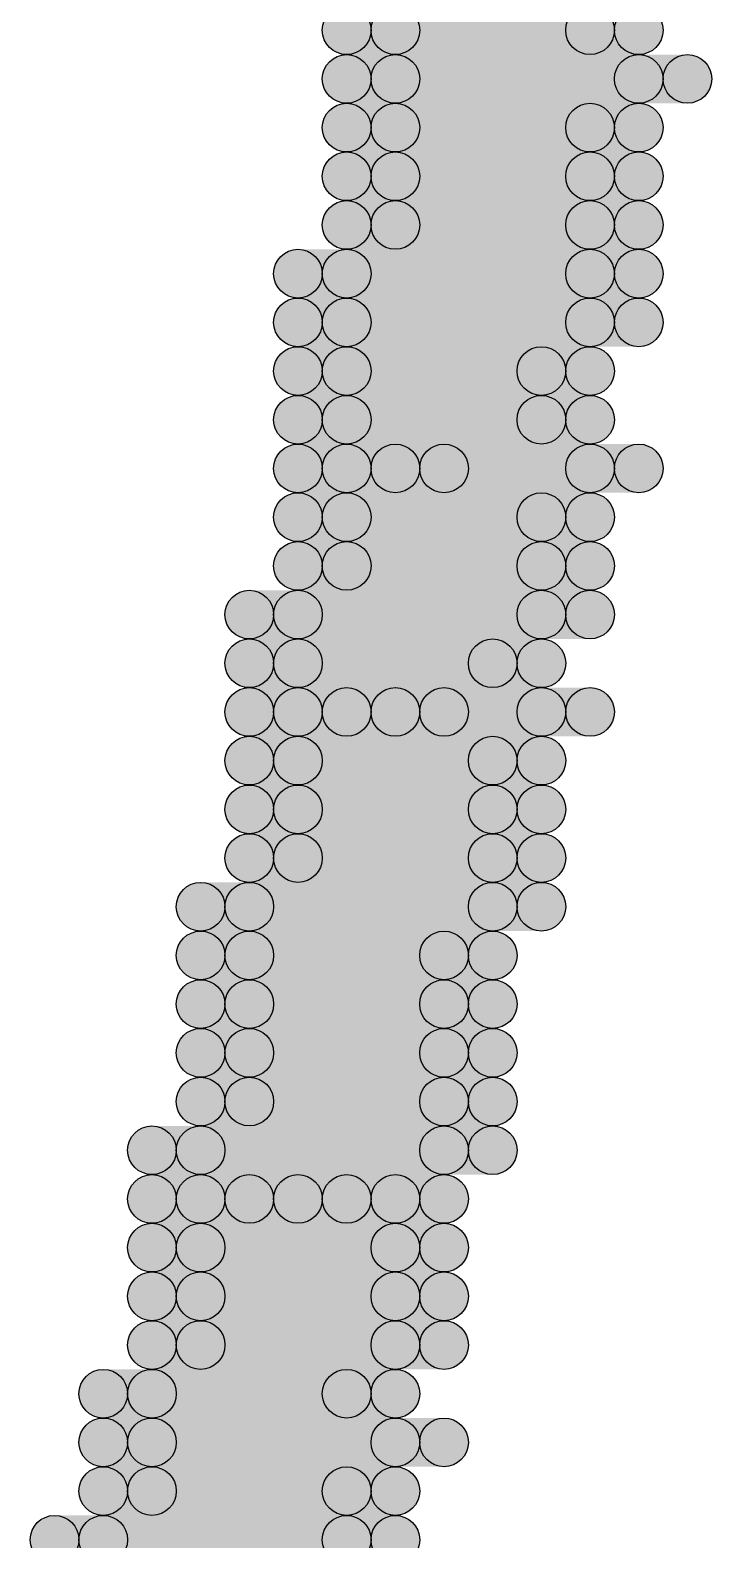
# Model space of a CAD drawing. Header units: millimetres. Extents: x 0 to 137, y 0 to 37.
# Drawn here: x 135.217 to 135.573, y 4.394 to 5.182 of the extents above; entities that cross this region are included whole.
import ezdxf

# ---------------------------------------------------------------- set-up
doc = ezdxf.new("R2010")
doc.units = ezdxf.units.MM
doc.layers.add('TopLayer', color=1, linetype='Continuous')
doc.layers.add('TopSolder', color=216, linetype='Continuous')

msp = doc.modelspace()

# ---------------------------------------------------------------- hatches: boundary and pattern name
at = {"layer": 'TopLayer'}
h = msp.add_hatch(color=1, dxfattribs=at)
edge = h.paths.add_edge_path()
edge.add_arc((135.4074, 5.1816), 0.0127, 0, 360)
for points in [[(135.4074, 5.1689), (135.4074, 5.1943), (135.5344, 5.1943), (135.5344, 5.1689)], [(135.4074, 5.1435), (135.4074, 5.1689), (135.5598, 5.1689), (135.5598, 5.1435)], [(135.4074, 5.1181), (135.4074, 5.1435), (135.5344, 5.1435), (135.5344, 5.1181)], [(135.4074, 5.0927), (135.4074, 5.1181), (135.5344, 5.1181), (135.5344, 5.0927)], [(135.4074, 5.0673), (135.4074, 5.0927), (135.5344, 5.0927), (135.5344, 5.0673)], [(135.382, 5.0419), (135.382, 5.0673), (135.5344, 5.0673), (135.5344, 5.0419)], [(135.382, 5.0165), (135.382, 5.0419), (135.5344, 5.0419), (135.5344, 5.0165)], [(135.382, 4.9911), (135.382, 5.0165), (135.509, 5.0165), (135.509, 4.9911)], [(135.382, 4.9657), (135.382, 4.9911), (135.509, 4.9911), (135.509, 4.9657)], [(135.382, 4.9403), (135.382, 4.9657), (135.4074, 4.9657), (135.4074, 4.9403)], [(135.4328, 4.9403), (135.4328, 4.9657), (135.5344, 4.9657), (135.5344, 4.9403)], [(135.382, 4.9149), (135.382, 4.9403), (135.509, 4.9403), (135.509, 4.9149)], [(135.382, 4.8895), (135.382, 4.9149), (135.509, 4.9149), (135.509, 4.8895)], [(135.3566, 4.8641), (135.3566, 4.8895), (135.509, 4.8895), (135.509, 4.8641)], [(135.3566, 4.8387), (135.3566, 4.8641), (135.4836, 4.8641), (135.4836, 4.8387)], [(135.3566, 4.8133), (135.3566, 4.8387), (135.4074, 4.8387), (135.4074, 4.8133)], [(135.4328, 4.8133), (135.4328, 4.8387), (135.509, 4.8387), (135.509, 4.8133)], [(135.3566, 4.7879), (135.3566, 4.8133), (135.4836, 4.8133), (135.4836, 4.7879)], [(135.3566, 4.7625), (135.3566, 4.7879), (135.4836, 4.7879), (135.4836, 4.7625)], [(135.3566, 4.7371), (135.3566, 4.7625), (135.4836, 4.7625), (135.4836, 4.7371)], [(135.3312, 4.7117), (135.3312, 4.7371), (135.4836, 4.7371), (135.4836, 4.7117)], [(135.3312, 4.6863), (135.3312, 4.7117), (135.4582, 4.7117), (135.4582, 4.6863)], [(135.3312, 4.6609), (135.3312, 4.6863), (135.4582, 4.6863), (135.4582, 4.6609)], [(135.3312, 4.6355), (135.3312, 4.6609), (135.4582, 4.6609), (135.4582, 4.6355)], [(135.3312, 4.6101), (135.3312, 4.6355), (135.4582, 4.6355), (135.4582, 4.6101)], [(135.3058, 4.5847), (135.3058, 4.6101), (135.4582, 4.6101), (135.4582, 4.5847)], [(135.3058, 4.5593), (135.3058, 4.5847), (135.3566, 4.5847), (135.3566, 4.5593)], [(135.382, 4.5593), (135.382, 4.5847), (135.4328, 4.5847), (135.4328, 4.5593)], [(135.3058, 4.5339), (135.3058, 4.5593), (135.4328, 4.5593), (135.4328, 4.5339)], [(135.3058, 4.5085), (135.3058, 4.5339), (135.4328, 4.5339), (135.4328, 4.5085)], [(135.3058, 4.4831), (135.3058, 4.5085), (135.4328, 4.5085), (135.4328, 4.4831)], [(135.2804, 4.4577), (135.2804, 4.4831), (135.4074, 4.4831), (135.4074, 4.4577)], [(135.2804, 4.4323), (135.2804, 4.4577), (135.4328, 4.4577), (135.4328, 4.4323)], [(135.2804, 4.4069), (135.2804, 4.4323), (135.4074, 4.4323), (135.4074, 4.4069)], [(135.255, 4.3815), (135.255, 4.4069), (135.4074, 4.4069), (135.4074, 4.3815)]]:
    msp.add_hatch(color=1, dxfattribs=at).paths.add_polyline_path(points)
h = msp.add_hatch(color=1, dxfattribs=at)
edge = h.paths.add_edge_path()
edge.add_arc((135.5344, 5.1816), 0.0127, 0, 360)
h = msp.add_hatch(color=1, dxfattribs=at)
edge = h.paths.add_edge_path()
edge.add_arc((135.4074, 5.1562), 0.0127, 0, 360)
h = msp.add_hatch(color=1, dxfattribs=at)
edge = h.paths.add_edge_path()
edge.add_arc((135.5598, 5.1562), 0.0127, 0, 360)
h = msp.add_hatch(color=1, dxfattribs=at)
edge = h.paths.add_edge_path()
edge.add_arc((135.4074, 5.1308), 0.0127, 0, 360)
h = msp.add_hatch(color=1, dxfattribs=at)
edge = h.paths.add_edge_path()
edge.add_arc((135.5344, 5.1308), 0.0127, 0, 360)
h = msp.add_hatch(color=1, dxfattribs=at)
edge = h.paths.add_edge_path()
edge.add_arc((135.4074, 5.1054), 0.0127, 0, 360)
h = msp.add_hatch(color=1, dxfattribs=at)
edge = h.paths.add_edge_path()
edge.add_arc((135.5344, 5.1054), 0.0127, 0, 360)
h = msp.add_hatch(color=1, dxfattribs=at)
edge = h.paths.add_edge_path()
edge.add_arc((135.4074, 5.08), 0.0127, 0, 360)
h = msp.add_hatch(color=1, dxfattribs=at)
edge = h.paths.add_edge_path()
edge.add_arc((135.5344, 5.08), 0.0127, 0, 360)
h = msp.add_hatch(color=1, dxfattribs=at)
edge = h.paths.add_edge_path()
edge.add_arc((135.382, 5.0546), 0.0127, 0, 360)
h = msp.add_hatch(color=1, dxfattribs=at)
edge = h.paths.add_edge_path()
edge.add_arc((135.5344, 5.0546), 0.0127, 0, 360)
h = msp.add_hatch(color=1, dxfattribs=at)
edge = h.paths.add_edge_path()
edge.add_arc((135.382, 5.0292), 0.0127, 0, 360)
h = msp.add_hatch(color=1, dxfattribs=at)
edge = h.paths.add_edge_path()
edge.add_arc((135.5344, 5.0292), 0.0127, 0, 360)
h = msp.add_hatch(color=1, dxfattribs=at)
edge = h.paths.add_edge_path()
edge.add_arc((135.382, 5.0038), 0.0127, 0, 360)
h = msp.add_hatch(color=1, dxfattribs=at)
edge = h.paths.add_edge_path()
edge.add_arc((135.509, 5.0038), 0.0127, 0, 360)
h = msp.add_hatch(color=1, dxfattribs=at)
edge = h.paths.add_edge_path()
edge.add_arc((135.382, 4.9784), 0.0127, 0, 360)
h = msp.add_hatch(color=1, dxfattribs=at)
edge = h.paths.add_edge_path()
edge.add_arc((135.509, 4.9784), 0.0127, 0, 360)
h = msp.add_hatch(color=1, dxfattribs=at)
edge = h.paths.add_edge_path()
edge.add_arc((135.382, 4.953), 0.0127, 0, 360)
h = msp.add_hatch(color=1, dxfattribs=at)
edge = h.paths.add_edge_path()
edge.add_arc((135.4074, 4.953), 0.0127, 0, 360)
h = msp.add_hatch(color=1, dxfattribs=at)
edge = h.paths.add_edge_path()
edge.add_arc((135.4328, 4.953), 0.0127, 0, 360)
h = msp.add_hatch(color=1, dxfattribs=at)
edge = h.paths.add_edge_path()
edge.add_arc((135.5344, 4.953), 0.0127, 0, 360)
h = msp.add_hatch(color=1, dxfattribs=at)
edge = h.paths.add_edge_path()
edge.add_arc((135.382, 4.9276), 0.0127, 0, 360)
h = msp.add_hatch(color=1, dxfattribs=at)
edge = h.paths.add_edge_path()
edge.add_arc((135.509, 4.9276), 0.0127, 0, 360)
h = msp.add_hatch(color=1, dxfattribs=at)
edge = h.paths.add_edge_path()
edge.add_arc((135.382, 4.9022), 0.0127, 0, 360)
h = msp.add_hatch(color=1, dxfattribs=at)
edge = h.paths.add_edge_path()
edge.add_arc((135.509, 4.9022), 0.0127, 0, 360)
h = msp.add_hatch(color=1, dxfattribs=at)
edge = h.paths.add_edge_path()
edge.add_arc((135.3566, 4.8768), 0.0127, 0, 360)
h = msp.add_hatch(color=1, dxfattribs=at)
edge = h.paths.add_edge_path()
edge.add_arc((135.509, 4.8768), 0.0127, 0, 360)
h = msp.add_hatch(color=1, dxfattribs=at)
edge = h.paths.add_edge_path()
edge.add_arc((135.3566, 4.8514), 0.0127, 0, 360)
h = msp.add_hatch(color=1, dxfattribs=at)
edge = h.paths.add_edge_path()
edge.add_arc((135.4836, 4.8514), 0.0127, 0, 360)
h = msp.add_hatch(color=1, dxfattribs=at)
edge = h.paths.add_edge_path()
edge.add_arc((135.3566, 4.826), 0.0127, 0, 360)
h = msp.add_hatch(color=1, dxfattribs=at)
edge = h.paths.add_edge_path()
edge.add_arc((135.4074, 4.826), 0.0127, 0, 360)
h = msp.add_hatch(color=1, dxfattribs=at)
edge = h.paths.add_edge_path()
edge.add_arc((135.4328, 4.826), 0.0127, 0, 360)
h = msp.add_hatch(color=1, dxfattribs=at)
edge = h.paths.add_edge_path()
edge.add_arc((135.509, 4.826), 0.0127, 0, 360)
h = msp.add_hatch(color=1, dxfattribs=at)
edge = h.paths.add_edge_path()
edge.add_arc((135.3566, 4.8006), 0.0127, 0, 360)
h = msp.add_hatch(color=1, dxfattribs=at)
edge = h.paths.add_edge_path()
edge.add_arc((135.4836, 4.8006), 0.0127, 0, 360)
h = msp.add_hatch(color=1, dxfattribs=at)
edge = h.paths.add_edge_path()
edge.add_arc((135.3566, 4.7752), 0.0127, 0, 360)
h = msp.add_hatch(color=1, dxfattribs=at)
edge = h.paths.add_edge_path()
edge.add_arc((135.4836, 4.7752), 0.0127, 0, 360)
h = msp.add_hatch(color=1, dxfattribs=at)
edge = h.paths.add_edge_path()
edge.add_arc((135.3566, 4.7498), 0.0127, 0, 360)
h = msp.add_hatch(color=1, dxfattribs=at)
edge = h.paths.add_edge_path()
edge.add_arc((135.4836, 4.7498), 0.0127, 0, 360)
h = msp.add_hatch(color=1, dxfattribs=at)
edge = h.paths.add_edge_path()
edge.add_arc((135.3312, 4.7244), 0.0127, 0, 360)
h = msp.add_hatch(color=1, dxfattribs=at)
edge = h.paths.add_edge_path()
edge.add_arc((135.4836, 4.7244), 0.0127, 0, 360)
h = msp.add_hatch(color=1, dxfattribs=at)
edge = h.paths.add_edge_path()
edge.add_arc((135.3312, 4.699), 0.0127, 0, 360)
h = msp.add_hatch(color=1, dxfattribs=at)
edge = h.paths.add_edge_path()
edge.add_arc((135.4582, 4.699), 0.0127, 0, 360)
h = msp.add_hatch(color=1, dxfattribs=at)
edge = h.paths.add_edge_path()
edge.add_arc((135.3312, 4.6736), 0.0127, 0, 360)
h = msp.add_hatch(color=1, dxfattribs=at)
edge = h.paths.add_edge_path()
edge.add_arc((135.4582, 4.6736), 0.0127, 0, 360)
h = msp.add_hatch(color=1, dxfattribs=at)
edge = h.paths.add_edge_path()
edge.add_arc((135.3312, 4.6482), 0.0127, 0, 360)
h = msp.add_hatch(color=1, dxfattribs=at)
edge = h.paths.add_edge_path()
edge.add_arc((135.4582, 4.6482), 0.0127, 0, 360)
h = msp.add_hatch(color=1, dxfattribs=at)
edge = h.paths.add_edge_path()
edge.add_arc((135.3312, 4.6228), 0.0127, 0, 360)
h = msp.add_hatch(color=1, dxfattribs=at)
edge = h.paths.add_edge_path()
edge.add_arc((135.4582, 4.6228), 0.0127, 0, 360)
h = msp.add_hatch(color=1, dxfattribs=at)
edge = h.paths.add_edge_path()
edge.add_arc((135.3058, 4.5974), 0.0127, 0, 360)
h = msp.add_hatch(color=1, dxfattribs=at)
edge = h.paths.add_edge_path()
edge.add_arc((135.4582, 4.5974), 0.0127, 0, 360)
h = msp.add_hatch(color=1, dxfattribs=at)
edge = h.paths.add_edge_path()
edge.add_arc((135.3058, 4.572), 0.0127, 0, 360)
h = msp.add_hatch(color=1, dxfattribs=at)
edge = h.paths.add_edge_path()
edge.add_arc((135.3566, 4.572), 0.0127, 0, 360)
h = msp.add_hatch(color=1, dxfattribs=at)
edge = h.paths.add_edge_path()
edge.add_arc((135.382, 4.572), 0.0127, 0, 360)
h = msp.add_hatch(color=1, dxfattribs=at)
edge = h.paths.add_edge_path()
edge.add_arc((135.4328, 4.572), 0.0127, 0, 360)
h = msp.add_hatch(color=1, dxfattribs=at)
edge = h.paths.add_edge_path()
edge.add_arc((135.3058, 4.5466), 0.0127, 0, 360)
h = msp.add_hatch(color=1, dxfattribs=at)
edge = h.paths.add_edge_path()
edge.add_arc((135.4328, 4.5466), 0.0127, 0, 360)
h = msp.add_hatch(color=1, dxfattribs=at)
edge = h.paths.add_edge_path()
edge.add_arc((135.3058, 4.5212), 0.0127, 0, 360)
h = msp.add_hatch(color=1, dxfattribs=at)
edge = h.paths.add_edge_path()
edge.add_arc((135.4328, 4.5212), 0.0127, 0, 360)
h = msp.add_hatch(color=1, dxfattribs=at)
edge = h.paths.add_edge_path()
edge.add_arc((135.3058, 4.4958), 0.0127, 0, 360)
h = msp.add_hatch(color=1, dxfattribs=at)
edge = h.paths.add_edge_path()
edge.add_arc((135.4328, 4.4958), 0.0127, 0, 360)
h = msp.add_hatch(color=1, dxfattribs=at)
edge = h.paths.add_edge_path()
edge.add_arc((135.2804, 4.4704), 0.0127, 0, 360)
h = msp.add_hatch(color=1, dxfattribs=at)
edge = h.paths.add_edge_path()
edge.add_arc((135.4074, 4.4704), 0.0127, 0, 360)
h = msp.add_hatch(color=1, dxfattribs=at)
edge = h.paths.add_edge_path()
edge.add_arc((135.2804, 4.445), 0.0127, 0, 360)
h = msp.add_hatch(color=1, dxfattribs=at)
edge = h.paths.add_edge_path()
edge.add_arc((135.4328, 4.445), 0.0127, 0, 360)
h = msp.add_hatch(color=1, dxfattribs=at)
edge = h.paths.add_edge_path()
edge.add_arc((135.2804, 4.4196), 0.0127, 0, 360)
h = msp.add_hatch(color=1, dxfattribs=at)
edge = h.paths.add_edge_path()
edge.add_arc((135.4074, 4.4196), 0.0127, 0, 360)
h = msp.add_hatch(color=1, dxfattribs=at)
edge = h.paths.add_edge_path()
edge.add_arc((135.255, 4.3942), 0.0127, 0, 360)
h = msp.add_hatch(color=1, dxfattribs=at)
edge = h.paths.add_edge_path()
edge.add_arc((135.4074, 4.3942), 0.0127, 0, 360)
at = {"layer": 'TopSolder'}
h = msp.add_hatch(color=216, dxfattribs=at)
edge = h.paths.add_edge_path()
edge.add_arc((135.382, 5.1816), 0.0127, 0, 360)
for points in [[(135.382, 5.1689), (135.382, 5.1943), (135.509, 5.1943), (135.509, 5.1689)], [(135.382, 5.1435), (135.382, 5.1689), (135.5344, 5.1689), (135.5344, 5.1435)], [(135.382, 5.1181), (135.382, 5.1435), (135.509, 5.1435), (135.509, 5.1181)], [(135.382, 5.0927), (135.382, 5.1181), (135.509, 5.1181), (135.509, 5.0927)], [(135.382, 5.0673), (135.382, 5.0927), (135.509, 5.0927), (135.509, 5.0673)], [(135.3566, 5.0419), (135.3566, 5.0673), (135.509, 5.0673), (135.509, 5.0419)], [(135.3566, 5.0165), (135.3566, 5.0419), (135.509, 5.0419), (135.509, 5.0165)], [(135.3566, 4.9911), (135.3566, 5.0165), (135.4836, 5.0165), (135.4836, 4.9911)], [(135.3566, 4.9657), (135.3566, 4.9911), (135.4836, 4.9911), (135.4836, 4.9657)], [(135.3566, 4.9403), (135.3566, 4.9657), (135.382, 4.9657), (135.382, 4.9403)], [(135.4074, 4.9403), (135.4074, 4.9657), (135.509, 4.9657), (135.509, 4.9403)], [(135.3566, 4.9149), (135.3566, 4.9403), (135.4836, 4.9403), (135.4836, 4.9149)], [(135.3566, 4.8895), (135.3566, 4.9149), (135.4836, 4.9149), (135.4836, 4.8895)], [(135.3312, 4.8641), (135.3312, 4.8895), (135.4836, 4.8895), (135.4836, 4.8641)], [(135.3312, 4.8387), (135.3312, 4.8641), (135.4582, 4.8641), (135.4582, 4.8387)], [(135.3312, 4.8133), (135.3312, 4.8387), (135.382, 4.8387), (135.382, 4.8133)], [(135.4074, 4.8133), (135.4074, 4.8387), (135.4836, 4.8387), (135.4836, 4.8133)], [(135.3312, 4.7879), (135.3312, 4.8133), (135.4582, 4.8133), (135.4582, 4.7879)], [(135.3312, 4.7625), (135.3312, 4.7879), (135.4582, 4.7879), (135.4582, 4.7625)], [(135.3312, 4.7371), (135.3312, 4.7625), (135.4582, 4.7625), (135.4582, 4.7371)], [(135.3058, 4.7117), (135.3058, 4.7371), (135.4582, 4.7371), (135.4582, 4.7117)], [(135.3058, 4.6863), (135.3058, 4.7117), (135.4328, 4.7117), (135.4328, 4.6863)], [(135.3058, 4.6609), (135.3058, 4.6863), (135.4328, 4.6863), (135.4328, 4.6609)], [(135.3058, 4.6355), (135.3058, 4.6609), (135.4328, 4.6609), (135.4328, 4.6355)], [(135.3058, 4.6101), (135.3058, 4.6355), (135.4328, 4.6355), (135.4328, 4.6101)], [(135.2804, 4.5847), (135.2804, 4.6101), (135.4328, 4.6101), (135.4328, 4.5847)], [(135.2804, 4.5593), (135.2804, 4.5847), (135.3312, 4.5847), (135.3312, 4.5593)], [(135.3566, 4.5593), (135.3566, 4.5847), (135.4074, 4.5847), (135.4074, 4.5593)], [(135.2804, 4.5339), (135.2804, 4.5593), (135.4074, 4.5593), (135.4074, 4.5339)], [(135.2804, 4.5085), (135.2804, 4.5339), (135.4074, 4.5339), (135.4074, 4.5085)], [(135.2804, 4.4831), (135.2804, 4.5085), (135.4074, 4.5085), (135.4074, 4.4831)], [(135.255, 4.4577), (135.255, 4.4831), (135.382, 4.4831), (135.382, 4.4577)], [(135.255, 4.4323), (135.255, 4.4577), (135.4074, 4.4577), (135.4074, 4.4323)], [(135.255, 4.4069), (135.255, 4.4323), (135.382, 4.4323), (135.382, 4.4069)], [(135.2296, 4.3815), (135.2296, 4.4069), (135.382, 4.4069), (135.382, 4.3815)]]:
    msp.add_hatch(color=216, dxfattribs=at).paths.add_polyline_path(points)
h = msp.add_hatch(color=216, dxfattribs=at)
edge = h.paths.add_edge_path()
edge.add_arc((135.509, 5.1816), 0.0127, 0, 360)
h = msp.add_hatch(color=216, dxfattribs=at)
edge = h.paths.add_edge_path()
edge.add_arc((135.382, 5.1562), 0.0127, 0, 360)
h = msp.add_hatch(color=216, dxfattribs=at)
edge = h.paths.add_edge_path()
edge.add_arc((135.5344, 5.1562), 0.0127, 0, 360)
h = msp.add_hatch(color=216, dxfattribs=at)
edge = h.paths.add_edge_path()
edge.add_arc((135.382, 5.1308), 0.0127, 0, 360)
h = msp.add_hatch(color=216, dxfattribs=at)
edge = h.paths.add_edge_path()
edge.add_arc((135.509, 5.1308), 0.0127, 0, 360)
h = msp.add_hatch(color=216, dxfattribs=at)
edge = h.paths.add_edge_path()
edge.add_arc((135.382, 5.1054), 0.0127, 0, 360)
h = msp.add_hatch(color=216, dxfattribs=at)
edge = h.paths.add_edge_path()
edge.add_arc((135.509, 5.1054), 0.0127, 0, 360)
h = msp.add_hatch(color=216, dxfattribs=at)
edge = h.paths.add_edge_path()
edge.add_arc((135.382, 5.08), 0.0127, 0, 360)
h = msp.add_hatch(color=216, dxfattribs=at)
edge = h.paths.add_edge_path()
edge.add_arc((135.509, 5.08), 0.0127, 0, 360)
h = msp.add_hatch(color=216, dxfattribs=at)
edge = h.paths.add_edge_path()
edge.add_arc((135.3566, 5.0546), 0.0127, 0, 360)
h = msp.add_hatch(color=216, dxfattribs=at)
edge = h.paths.add_edge_path()
edge.add_arc((135.509, 5.0546), 0.0127, 0, 360)
h = msp.add_hatch(color=216, dxfattribs=at)
edge = h.paths.add_edge_path()
edge.add_arc((135.3566, 5.0292), 0.0127, 0, 360)
h = msp.add_hatch(color=216, dxfattribs=at)
edge = h.paths.add_edge_path()
edge.add_arc((135.509, 5.0292), 0.0127, 0, 360)
h = msp.add_hatch(color=216, dxfattribs=at)
edge = h.paths.add_edge_path()
edge.add_arc((135.3566, 5.0038), 0.0127, 0, 360)
h = msp.add_hatch(color=216, dxfattribs=at)
edge = h.paths.add_edge_path()
edge.add_arc((135.4836, 5.0038), 0.0127, 0, 360)
h = msp.add_hatch(color=216, dxfattribs=at)
edge = h.paths.add_edge_path()
edge.add_arc((135.3566, 4.9784), 0.0127, 0, 360)
h = msp.add_hatch(color=216, dxfattribs=at)
edge = h.paths.add_edge_path()
edge.add_arc((135.4836, 4.9784), 0.0127, 0, 360)
h = msp.add_hatch(color=216, dxfattribs=at)
edge = h.paths.add_edge_path()
edge.add_arc((135.3566, 4.953), 0.0127, 0, 360)
h = msp.add_hatch(color=216, dxfattribs=at)
edge = h.paths.add_edge_path()
edge.add_arc((135.382, 4.953), 0.0127, 0, 360)
h = msp.add_hatch(color=216, dxfattribs=at)
edge = h.paths.add_edge_path()
edge.add_arc((135.4074, 4.953), 0.0127, 0, 360)
h = msp.add_hatch(color=216, dxfattribs=at)
edge = h.paths.add_edge_path()
edge.add_arc((135.509, 4.953), 0.0127, 0, 360)
h = msp.add_hatch(color=216, dxfattribs=at)
edge = h.paths.add_edge_path()
edge.add_arc((135.3566, 4.9276), 0.0127, 0, 360)
h = msp.add_hatch(color=216, dxfattribs=at)
edge = h.paths.add_edge_path()
edge.add_arc((135.4836, 4.9276), 0.0127, 0, 360)
h = msp.add_hatch(color=216, dxfattribs=at)
edge = h.paths.add_edge_path()
edge.add_arc((135.3566, 4.9022), 0.0127, 0, 360)
h = msp.add_hatch(color=216, dxfattribs=at)
edge = h.paths.add_edge_path()
edge.add_arc((135.4836, 4.9022), 0.0127, 0, 360)
h = msp.add_hatch(color=216, dxfattribs=at)
edge = h.paths.add_edge_path()
edge.add_arc((135.3312, 4.8768), 0.0127, 0, 360)
h = msp.add_hatch(color=216, dxfattribs=at)
edge = h.paths.add_edge_path()
edge.add_arc((135.4836, 4.8768), 0.0127, 0, 360)
h = msp.add_hatch(color=216, dxfattribs=at)
edge = h.paths.add_edge_path()
edge.add_arc((135.3312, 4.8514), 0.0127, 0, 360)
h = msp.add_hatch(color=216, dxfattribs=at)
edge = h.paths.add_edge_path()
edge.add_arc((135.4582, 4.8514), 0.0127, 0, 360)
h = msp.add_hatch(color=216, dxfattribs=at)
edge = h.paths.add_edge_path()
edge.add_arc((135.3312, 4.826), 0.0127, 0, 360)
h = msp.add_hatch(color=216, dxfattribs=at)
edge = h.paths.add_edge_path()
edge.add_arc((135.382, 4.826), 0.0127, 0, 360)
h = msp.add_hatch(color=216, dxfattribs=at)
edge = h.paths.add_edge_path()
edge.add_arc((135.4074, 4.826), 0.0127, 0, 360)
h = msp.add_hatch(color=216, dxfattribs=at)
edge = h.paths.add_edge_path()
edge.add_arc((135.4836, 4.826), 0.0127, 0, 360)
h = msp.add_hatch(color=216, dxfattribs=at)
edge = h.paths.add_edge_path()
edge.add_arc((135.3312, 4.8006), 0.0127, 0, 360)
h = msp.add_hatch(color=216, dxfattribs=at)
edge = h.paths.add_edge_path()
edge.add_arc((135.4582, 4.8006), 0.0127, 0, 360)
h = msp.add_hatch(color=216, dxfattribs=at)
edge = h.paths.add_edge_path()
edge.add_arc((135.3312, 4.7752), 0.0127, 0, 360)
h = msp.add_hatch(color=216, dxfattribs=at)
edge = h.paths.add_edge_path()
edge.add_arc((135.4582, 4.7752), 0.0127, 0, 360)
h = msp.add_hatch(color=216, dxfattribs=at)
edge = h.paths.add_edge_path()
edge.add_arc((135.3312, 4.7498), 0.0127, 0, 360)
h = msp.add_hatch(color=216, dxfattribs=at)
edge = h.paths.add_edge_path()
edge.add_arc((135.4582, 4.7498), 0.0127, 0, 360)
h = msp.add_hatch(color=216, dxfattribs=at)
edge = h.paths.add_edge_path()
edge.add_arc((135.3058, 4.7244), 0.0127, 0, 360)
h = msp.add_hatch(color=216, dxfattribs=at)
edge = h.paths.add_edge_path()
edge.add_arc((135.4582, 4.7244), 0.0127, 0, 360)
h = msp.add_hatch(color=216, dxfattribs=at)
edge = h.paths.add_edge_path()
edge.add_arc((135.3058, 4.699), 0.0127, 0, 360)
h = msp.add_hatch(color=216, dxfattribs=at)
edge = h.paths.add_edge_path()
edge.add_arc((135.4328, 4.699), 0.0127, 0, 360)
h = msp.add_hatch(color=216, dxfattribs=at)
edge = h.paths.add_edge_path()
edge.add_arc((135.3058, 4.6736), 0.0127, 0, 360)
h = msp.add_hatch(color=216, dxfattribs=at)
edge = h.paths.add_edge_path()
edge.add_arc((135.4328, 4.6736), 0.0127, 0, 360)
h = msp.add_hatch(color=216, dxfattribs=at)
edge = h.paths.add_edge_path()
edge.add_arc((135.3058, 4.6482), 0.0127, 0, 360)
h = msp.add_hatch(color=216, dxfattribs=at)
edge = h.paths.add_edge_path()
edge.add_arc((135.4328, 4.6482), 0.0127, 0, 360)
h = msp.add_hatch(color=216, dxfattribs=at)
edge = h.paths.add_edge_path()
edge.add_arc((135.3058, 4.6228), 0.0127, 0, 360)
h = msp.add_hatch(color=216, dxfattribs=at)
edge = h.paths.add_edge_path()
edge.add_arc((135.4328, 4.6228), 0.0127, 0, 360)
h = msp.add_hatch(color=216, dxfattribs=at)
edge = h.paths.add_edge_path()
edge.add_arc((135.2804, 4.5974), 0.0127, 0, 360)
h = msp.add_hatch(color=216, dxfattribs=at)
edge = h.paths.add_edge_path()
edge.add_arc((135.4328, 4.5974), 0.0127, 0, 360)
h = msp.add_hatch(color=216, dxfattribs=at)
edge = h.paths.add_edge_path()
edge.add_arc((135.2804, 4.572), 0.0127, 0, 360)
h = msp.add_hatch(color=216, dxfattribs=at)
edge = h.paths.add_edge_path()
edge.add_arc((135.3312, 4.572), 0.0127, 0, 360)
h = msp.add_hatch(color=216, dxfattribs=at)
edge = h.paths.add_edge_path()
edge.add_arc((135.3566, 4.572), 0.0127, 0, 360)
h = msp.add_hatch(color=216, dxfattribs=at)
edge = h.paths.add_edge_path()
edge.add_arc((135.4074, 4.572), 0.0127, 0, 360)
h = msp.add_hatch(color=216, dxfattribs=at)
edge = h.paths.add_edge_path()
edge.add_arc((135.2804, 4.5466), 0.0127, 0, 360)
h = msp.add_hatch(color=216, dxfattribs=at)
edge = h.paths.add_edge_path()
edge.add_arc((135.4074, 4.5466), 0.0127, 0, 360)
h = msp.add_hatch(color=216, dxfattribs=at)
edge = h.paths.add_edge_path()
edge.add_arc((135.2804, 4.5212), 0.0127, 0, 360)
h = msp.add_hatch(color=216, dxfattribs=at)
edge = h.paths.add_edge_path()
edge.add_arc((135.4074, 4.5212), 0.0127, 0, 360)
h = msp.add_hatch(color=216, dxfattribs=at)
edge = h.paths.add_edge_path()
edge.add_arc((135.2804, 4.4958), 0.0127, 0, 360)
h = msp.add_hatch(color=216, dxfattribs=at)
edge = h.paths.add_edge_path()
edge.add_arc((135.4074, 4.4958), 0.0127, 0, 360)
h = msp.add_hatch(color=216, dxfattribs=at)
edge = h.paths.add_edge_path()
edge.add_arc((135.255, 4.4704), 0.0127, 0, 360)
h = msp.add_hatch(color=216, dxfattribs=at)
edge = h.paths.add_edge_path()
edge.add_arc((135.382, 4.4704), 0.0127, 0, 360)
h = msp.add_hatch(color=216, dxfattribs=at)
edge = h.paths.add_edge_path()
edge.add_arc((135.255, 4.445), 0.0127, 0, 360)
h = msp.add_hatch(color=216, dxfattribs=at)
edge = h.paths.add_edge_path()
edge.add_arc((135.4074, 4.445), 0.0127, 0, 360)
h = msp.add_hatch(color=216, dxfattribs=at)
edge = h.paths.add_edge_path()
edge.add_arc((135.255, 4.4196), 0.0127, 0, 360)
h = msp.add_hatch(color=216, dxfattribs=at)
edge = h.paths.add_edge_path()
edge.add_arc((135.382, 4.4196), 0.0127, 0, 360)
h = msp.add_hatch(color=216, dxfattribs=at)
edge = h.paths.add_edge_path()
edge.add_arc((135.2296, 4.3942), 0.0127, 0, 360)
h = msp.add_hatch(color=216, dxfattribs=at)
edge = h.paths.add_edge_path()
edge.add_arc((135.382, 4.3942), 0.0127, 0, 360)

# ---------------------------------------------------------------- linework, layer by layer
at = {"layer": 'TopLayer'}
for centre in [(135.4074, 5.1816), (135.5344, 5.1816), (135.4074, 5.1562), (135.5598, 5.1562), (135.4074, 5.1308), (135.5344, 5.1308), (135.4074, 5.1054), (135.5344, 5.1054), (135.4074, 5.08), (135.5344, 5.08), (135.382, 5.0546), (135.5344, 5.0546), (135.382, 5.0292), (135.5344, 5.0292), (135.382, 5.0038), (135.509, 5.0038), (135.382, 4.9784), (135.509, 4.9784), (135.382, 4.953), (135.4074, 4.953), (135.4328, 4.953), (135.5344, 4.953), (135.382, 4.9276), (135.509, 4.9276), (135.382, 4.9022), (135.509, 4.9022), (135.3566, 4.8768), (135.509, 4.8768), (135.3566, 4.8514), (135.4836, 4.8514), (135.3566, 4.826), (135.4074, 4.826), (135.4328, 4.826), (135.509, 4.826), (135.3566, 4.8006), (135.4836, 4.8006), (135.3566, 4.7752), (135.4836, 4.7752), (135.3566, 4.7498), (135.4836, 4.7498), (135.3312, 4.7244), (135.4836, 4.7244), (135.3312, 4.699), (135.4582, 4.699), (135.3312, 4.6736), (135.4582, 4.6736), (135.3312, 4.6482), (135.4582, 4.6482), (135.3312, 4.6228), (135.4582, 4.6228), (135.3058, 4.5974), (135.4582, 4.5974), (135.3058, 4.572), (135.3566, 4.572), (135.382, 4.572), (135.4328, 4.572), (135.3058, 4.5466), (135.4328, 4.5466), (135.3058, 4.5212), (135.4328, 4.5212), (135.3058, 4.4958), (135.4328, 4.4958), (135.2804, 4.4704), (135.4074, 4.4704), (135.2804, 4.445), (135.4328, 4.445), (135.2804, 4.4196), (135.4074, 4.4196), (135.255, 4.3942), (135.4074, 4.3942)]:
    msp.add_circle(centre, 0.0127, dxfattribs=at)
at = {"layer": 'TopSolder'}
for centre in [(135.382, 5.1816), (135.509, 5.1816), (135.382, 5.1562), (135.5344, 5.1562), (135.382, 5.1308), (135.509, 5.1308), (135.382, 5.1054), (135.509, 5.1054), (135.382, 5.08), (135.509, 5.08), (135.3566, 5.0546), (135.509, 5.0546), (135.3566, 5.0292), (135.509, 5.0292), (135.3566, 5.0038), (135.4836, 5.0038), (135.3566, 4.9784), (135.4836, 4.9784), (135.3566, 4.953), (135.382, 4.953), (135.4074, 4.953), (135.509, 4.953), (135.3566, 4.9276), (135.4836, 4.9276), (135.3566, 4.9022), (135.4836, 4.9022), (135.3312, 4.8768), (135.4836, 4.8768), (135.3312, 4.8514), (135.4582, 4.8514), (135.3312, 4.826), (135.382, 4.826), (135.4074, 4.826), (135.4836, 4.826), (135.3312, 4.8006), (135.4582, 4.8006), (135.3312, 4.7752), (135.4582, 4.7752), (135.3312, 4.7498), (135.4582, 4.7498), (135.3058, 4.7244), (135.4582, 4.7244), (135.3058, 4.699), (135.4328, 4.699), (135.3058, 4.6736), (135.4328, 4.6736), (135.3058, 4.6482), (135.4328, 4.6482), (135.3058, 4.6228), (135.4328, 4.6228), (135.2804, 4.5974), (135.4328, 4.5974), (135.2804, 4.572), (135.3312, 4.572), (135.3566, 4.572), (135.4074, 4.572), (135.2804, 4.5466), (135.4074, 4.5466), (135.2804, 4.5212), (135.4074, 4.5212), (135.2804, 4.4958), (135.4074, 4.4958), (135.255, 4.4704), (135.382, 4.4704), (135.255, 4.445), (135.4074, 4.445), (135.255, 4.4196), (135.382, 4.4196), (135.2296, 4.3942), (135.382, 4.3942)]:
    msp.add_circle(centre, 0.0127, dxfattribs=at)

doc.saveas('drawing.dxf')
